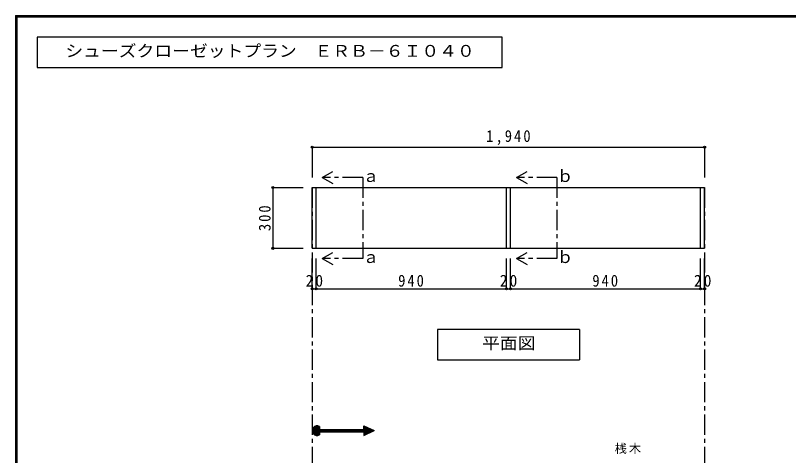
# Model space of a CAD drawing. Units: millimetres at full size, sheet at 1:20. Extents: x -3922 to 3878, y -2932 to 2722.
# Drawn here: x -3922 to -100, y 550 to 2722 of the extents above; entities that cross this region are included whole.
import ezdxf
from ezdxf.enums import TextEntityAlignment as Align

# ---------------------------------------------------------------- set-up
doc = ezdxf.new("R2010")
doc.units = ezdxf.units.MM
doc.header["$LTSCALE"] = 20
doc.header["$PDMODE"] = 32
doc.header["$PDSIZE"] = 10
doc.linetypes.add('CHAIN1', pattern=[8, 5, -1, 1, -1])
for name, color, linetype in [('0-2_本体', 2, 'Continuous'), ('0-3_固定棚', 3, 'Continuous'), ('0-A_文字', 7, 'Continuous'), ('0-B_寸法', 7, 'Continuous'), ('F-1_枠', 6, 'Continuous')]:
    doc.layers.add(name, color=color, linetype=linetype)
doc.styles.add('ＭＳ ゴシック', font='')
doc.styles.get('ＭＳ ゴシック').set_extended_font_data('MS Gothic')

msp = doc.modelspace()

# ---------------------------------------------------------------- linework, layer by layer
at = {"layer": '0-2_本体'}
for p, q in [((-2454.9, 1872.73), (-2434.9, 1872.73)), ((-2454.9, 1572.73), (-2454.9, 1872.73)), ((-2434.9, 1572.73), (-2434.9, 1872.73)), ((-1494.9, 1572.73), (-1494.9, 1872.73)), ((-1494.9, 1872.73), (-1474.9, 1872.73)), ((-2454.9, 1572.73), (-2434.9, 1572.73))]:
    msp.add_line(p, q, dxfattribs=at)
at = {"layer": '0-2_本体', "color": 3}
msp.add_line((-2454.9, 1572.73), (-514.9, 1572.73), dxfattribs=at)
at = {"layer": '0-2_本体'}
for points in [[(-1494.9, 1572.73), (-1474.9, 1572.73), (-1474.9, 1872.73)], [(-534.9, 1572.73), (-534.9, 1872.73), (-514.9, 1872.73)], [(-534.9, 1572.73), (-514.9, 1572.73), (-514.9, 1872.73)]]:
    msp.add_lwpolyline(points, dxfattribs=at)
at = {"layer": '0-3_固定棚'}
for p, q in [((-2434.9, 1872.73), (-1494.9, 1872.73)), ((-1474.9, 1872.73), (-534.9, 1872.73))]:
    msp.add_line(p, q, dxfattribs=at)
at = {"layer": '0-A_文字'}
for p, q in [((-3815.36, 2615.63), (-3815.36, 2465.63)), ((-1515.47, 2615.63), (-3815.36, 2615.63)), ((-1515.47, 2465.63), (-1515.47, 2615.63)), ((-3815.36, 2465.63), (-1515.47, 2465.63)), ((-2404.9, 1922.73), (-2352.94, 1952.73)), ((-1444.9, 1922.73), (-1392.94, 1952.73)), ((-2404.9, 1922.73), (-2352.94, 1892.73)), ((-1444.9, 1922.73), (-1392.94, 1892.73)), ((-2404.9, 1522.73), (-2352.94, 1552.73)), ((-1444.9, 1522.73), (-1392.94, 1552.73)), ((-2404.9, 1522.73), (-2352.94, 1492.73)), ((-1444.9, 1522.73), (-1392.94, 1492.73)), ((-1134.3, 1172.73), (-1835.3, 1172.73)), ((-1134.3, 1172.73), (-1134.3, 1022.73)), ((-2454.9, 672.25), (-2430.94, 696.2)), ((-2454.75, 675.22), (-2433.91, 696.06)), ((-2454.71, 669.61), (-2428.3, 696.02)), ((-2454.28, 667.21), (-2425.9, 695.58)), ((-2454.09, 678.71), (-2437.4, 695.4)), ((-2453.65, 665.01), (-2423.7, 694.96)), ((-2452.85, 662.98), (-2421.67, 694.16)), ((-2452.34, 683.29), (-2441.98, 693.65)), ((-2451.91, 661.09), (-2419.79, 693.22)), ((-2450.83, 659.34), (-2419.48, 690.69)), ((-2208.71, 666.7), (-2185.48, 689.93)), ((-2205.89, 666.7), (-2183.55, 689.03)), ((-2203.06, 666.7), (-2181.62, 688.13)), ((-2199, 696.21), (-2148.18, 672.6)), ((-2199, 678.49), (-2199, 696.21)), ((-2199, 693.39), (-2197.07, 695.31)), ((-2199, 690.56), (-2195.14, 694.42)), ((-2199, 687.73), (-2193.21, 693.52)), ((-2199, 684.9), (-2191.28, 692.62)), ((-2199, 682.07), (-2189.35, 691.72)), ((-2199, 679.24), (-2187.42, 690.83)), ((-2449.62, 657.72), (-2419.48, 687.86)), ((-2448.3, 656.22), (-2419.48, 685.03)), ((-2446.85, 654.84), (-2419.48, 682.21)), ((-2445.28, 653.58), (-2419.48, 679.38)), ((-2443.59, 652.44), (-2417.54, 678.49)), ((-2441.76, 651.44), (-2414.71, 678.49)), ((-2439.8, 650.57), (-2411.88, 678.49)), ((-2437.68, 649.87), (-2409.05, 678.49)), ((-2435.37, 649.34), (-2419.48, 665.23)), ((-2432.85, 649.04), (-2419.48, 662.41)), ((-2430.04, 649.02), (-2419.48, 659.58)), ((-2426.82, 649.41), (-2419.48, 656.75)), ((-2422.86, 650.54), (-2419.48, 653.92)), ((-2419.48, 666.7), (-2419.48, 652.15)), ((-2419.48, 666.7), (-2199, 666.7)), ((-2418.02, 666.7), (-2406.22, 678.49)), ((-2415.19, 666.7), (-2403.4, 678.49)), ((-2412.36, 666.7), (-2400.57, 678.49)), ((-2409.53, 666.7), (-2397.74, 678.49)), ((-2406.7, 666.7), (-2394.91, 678.49)), ((-2403.88, 666.7), (-2392.08, 678.49)), ((-2401.05, 666.7), (-2389.25, 678.49)), ((-2398.22, 666.7), (-2386.42, 678.49)), ((-2395.39, 666.7), (-2383.6, 678.49)), ((-2392.56, 666.7), (-2380.77, 678.49)), ((-2389.73, 666.7), (-2377.94, 678.49)), ((-2386.9, 666.7), (-2375.11, 678.49)), ((-2384.08, 666.7), (-2372.28, 678.49)), ((-2381.25, 666.7), (-2369.45, 678.49)), ((-2378.42, 666.7), (-2366.63, 678.49)), ((-2375.59, 666.7), (-2363.8, 678.49)), ((-2372.76, 666.7), (-2360.97, 678.49)), ((-2369.93, 666.7), (-2358.14, 678.49)), ((-2367.11, 666.7), (-2355.31, 678.49)), ((-2364.28, 666.7), (-2352.48, 678.49)), ((-2361.45, 666.7), (-2349.65, 678.49)), ((-2358.62, 666.7), (-2346.83, 678.49)), ((-2355.79, 666.7), (-2344, 678.49)), ((-2352.96, 666.7), (-2341.17, 678.49)), ((-2350.14, 666.7), (-2338.34, 678.49)), ((-2347.31, 666.7), (-2335.51, 678.49)), ((-2344.48, 666.7), (-2332.68, 678.49)), ((-2341.65, 666.7), (-2329.86, 678.49)), ((-2338.82, 666.7), (-2327.03, 678.49)), ((-2335.99, 666.7), (-2324.2, 678.49)), ((-2333.16, 666.7), (-2321.37, 678.49)), ((-2330.34, 666.7), (-2318.54, 678.49)), ((-2327.51, 666.7), (-2315.71, 678.49)), ((-2324.68, 666.7), (-2312.89, 678.49)), ((-2321.85, 666.7), (-2310.06, 678.49)), ((-2319.02, 666.7), (-2307.23, 678.49)), ((-2316.19, 666.7), (-2304.4, 678.49)), ((-2313.37, 666.7), (-2301.57, 678.49)), ((-2310.54, 666.7), (-2298.74, 678.49)), ((-2307.71, 666.7), (-2295.91, 678.49)), ((-2304.88, 666.7), (-2293.09, 678.49)), ((-2302.05, 666.7), (-2290.26, 678.49)), ((-2299.22, 666.7), (-2287.43, 678.49)), ((-2296.39, 666.7), (-2284.6, 678.49)), ((-2293.57, 666.7), (-2281.77, 678.49)), ((-2290.74, 666.7), (-2278.94, 678.49)), ((-2287.91, 666.7), (-2276.12, 678.49)), ((-2285.08, 666.7), (-2273.29, 678.49)), ((-2282.25, 666.7), (-2270.46, 678.49)), ((-2279.42, 666.7), (-2267.63, 678.49)), ((-2276.6, 666.7), (-2264.8, 678.49)), ((-2273.77, 666.7), (-2261.97, 678.49)), ((-2270.94, 666.7), (-2259.15, 678.49)), ((-2268.11, 666.7), (-2256.32, 678.49)), ((-2265.28, 666.7), (-2253.49, 678.49)), ((-2262.45, 666.7), (-2250.66, 678.49)), ((-2259.63, 666.7), (-2247.83, 678.49)), ((-2256.8, 666.7), (-2245, 678.49)), ((-2253.97, 666.7), (-2242.17, 678.49)), ((-2251.14, 666.7), (-2239.35, 678.49)), ((-2248.31, 666.7), (-2236.52, 678.49)), ((-2245.48, 666.7), (-2233.69, 678.49)), ((-2242.65, 666.7), (-2230.86, 678.49)), ((-2239.83, 666.7), (-2228.03, 678.49)), ((-2237, 666.7), (-2225.2, 678.49)), ((-2234.17, 666.7), (-2222.38, 678.49)), ((-2231.34, 666.7), (-2219.55, 678.49)), ((-2228.51, 666.7), (-2216.72, 678.49)), ((-2225.68, 666.7), (-2213.89, 678.49)), ((-2222.86, 666.7), (-2211.06, 678.49)), ((-2220.03, 666.7), (-2208.23, 678.49)), ((-2217.2, 666.7), (-2205.41, 678.49)), ((-2214.37, 666.7), (-2202.58, 678.49)), ((-2211.54, 666.7), (-2199.75, 678.49)), ((-2200.23, 666.7), (-2179.69, 687.24)), ((-2199, 665.1), (-2177.76, 686.34)), ((-2199, 662.27), (-2175.83, 685.44)), ((-2199, 659.45), (-2173.9, 684.55)), ((-2199, 656.62), (-2171.97, 683.65)), ((-2199, 653.79), (-2170.03, 682.75)), ((-2199, 650.96), (-2168.1, 681.85)), ((-2199, 648.99), (-2148.18, 672.6)), ((-2199, 666.7), (-2199, 648.99)), ((-2197.4, 649.73), (-2166.17, 680.96)), ((-2192.12, 652.18), (-2164.24, 680.06)), ((-2186.84, 654.64), (-2162.31, 679.16)), ((-2181.55, 657.09), (-2160.38, 678.26)), ((-2176.27, 659.54), (-2158.45, 677.37)), ((-2170.99, 662), (-2156.52, 676.47)), ((-2165.71, 664.45), (-2154.59, 675.57)), ((-2160.42, 666.91), (-2152.65, 674.68)), ((-2155.14, 669.36), (-2150.72, 673.78)), ((-2149.86, 671.82), (-2148.79, 672.88))]:
    msp.add_line(p, q, dxfattribs=at)
at = {"layer": '0-A_文字', "linetype": 'CHAIN1'}
for p, q in [((-2204.9, 1922.73), (-2404.9, 1922.73)), ((-2204.9, 1922.73), (-2204.9, 1522.73)), ((-1244.9, 1922.73), (-1444.9, 1922.73)), ((-1244.9, 1922.73), (-1244.9, 1522.73)), ((-2454.9, 1872.73), (-2454.9, -1611.27)), ((-514.9, 1872.73), (-514.9, -1611.27)), ((-2204.9, 1522.73), (-2404.9, 1522.73)), ((-1244.9, 1522.73), (-1444.9, 1522.73))]:
    msp.add_line(p, q, dxfattribs=at)
at = {"layer": '0-A_文字'}
for points in [[(-1835.3, 1172.73), (-1835.3, 1022.73), (-1134.3, 1022.73)], [(-2419.48, 693.04), (-2419.48, 678.49), (-2199, 678.49)]]:
    msp.add_lwpolyline(points, dxfattribs=at)
msp.add_arc((-2431.29, 672.6), 23.61, 60, 300, dxfattribs=at)
at = {"layer": '0-B_寸法', "color": 4}
for p, q in [((-2454.9, 2072.73), (-2454.9, 1922.73)), ((-2454.9, 2072.73), (-514.9, 2072.73)), ((-514.9, 2072.73), (-514.9, 1922.73)), ((-2649.9, 1872.73), (-2499.9, 1872.73)), ((-2649.9, 1872.73), (-2649.9, 1572.73)), ((-2649.9, 1572.73), (-2499.9, 1572.73)), ((-2454.9, 1372.73), (-2454.9, 1522.73)), ((-2434.9, 1372.73), (-2434.9, 1522.73)), ((-1494.9, 1372.73), (-1494.9, 1522.73)), ((-1474.9, 1372.73), (-1474.9, 1522.73)), ((-534.9, 1372.73), (-534.9, 1522.73)), ((-514.9, 1372.73), (-514.9, 1522.73)), ((-2454.9, 1372.73), (-2434.9, 1372.73)), ((-2434.9, 1372.73), (-1494.9, 1372.73)), ((-1494.9, 1372.73), (-1474.9, 1372.73)), ((-1474.9, 1372.73), (-534.9, 1372.73)), ((-534.9, 1372.73), (-514.9, 1372.73))]:
    msp.add_line(p, q, dxfattribs=at)
at = {"layer": '0-B_寸法'}
for p in [(-2454.9, 2072.73), (-514.9, 2072.73), (-2649.9, 1872.73), (-2649.9, 1572.73), (-2454.9, 1372.73), (-2434.9, 1372.73), (-1494.9, 1372.73), (-1474.9, 1372.73), (-534.9, 1372.73), (-514.9, 1372.73)]:
    msp.add_point(p, dxfattribs=at)
at = {"layer": 'F-1_枠'}
for p, q in [((-3922.03, 2722.29), (-3922.03, -2864.37)), ((-3922.03, 2722.29), (3877.97, 2722.29)), ((-3922.03, 2718.96), (3877.97, 2718.96)), ((-3922.03, 2715.63), (3877.97, 2715.63)), ((-3918.7, 2722.29), (-3918.7, -2864.37)), ((-3915.36, 2722.29), (-3915.36, -2864.37))]:
    msp.add_line(p, q, dxfattribs=at)

# ---------------------------------------------------------------- texts
at = {"layer": '0-A_文字', "style": 'ＭＳ ゴシック', "width": 1.1}
for s, p in [('シューズクローゼットプラン\u3000ＥＲＢ－６Ｉ０４０', (-3675.36, 2500.63)), ('平面図', (-1615.3, 1057.73))]:
    msp.add_text(s, height=58.65, dxfattribs=at).set_placement(p, align=Align.BOTTOM_LEFT)
at = {"layer": '0-A_文字', "style": 'ＭＳ ゴシック'}
for s, p in [('ｂ', (-1244.9, 1882.73)), ('ａ', (-2204.9, 1882.73)), ('ａ', (-2204.9, 1482.73)), ('ｂ', (-1244.9, 1482.73))]:
    msp.add_text(s, height=58.65, dxfattribs=at).set_placement(p, align=Align.BOTTOM_LEFT)
at = {"layer": '0-A_文字', "insert": (-959.3, 558.08), "char_height": 43.99, "attachment_point": 7, "style": 'ＭＳ ゴシック'}
msp.add_mtext('\\T1.17;桟木', dxfattribs=at)
at = {"layer": '0-B_寸法', "char_height": 58.65, "attachment_point": 7, "style": 'ＭＳ ゴシック'}
for s, insert in [('\\T1.28;\\W0.9;1,940', (-1594.9, 2082.73)), ('\\T1.27;\\W0.95;20', (-2487.4, 1382.73)), ('\\T1.27;\\W0.9;940', (-2029.9, 1382.73)), ('\\T1.27;\\W0.95;20', (-1527.4, 1382.73)), ('\\T1.27;\\W0.9;940', (-1069.9, 1382.73)), ('\\T1.27;\\W0.95;20', (-567.4, 1382.73))]:
    msp.add_mtext(s, dxfattribs=dict(at, insert=insert))
at = {"layer": '0-B_寸法', "insert": (-2659.9, 1657.73), "char_height": 58.65, "attachment_point": 7, "rotation": 90, "style": 'ＭＳ ゴシック'}
msp.add_mtext('\\T1.27;\\W0.9;300', dxfattribs=at)

doc.saveas('drawing.dxf')
